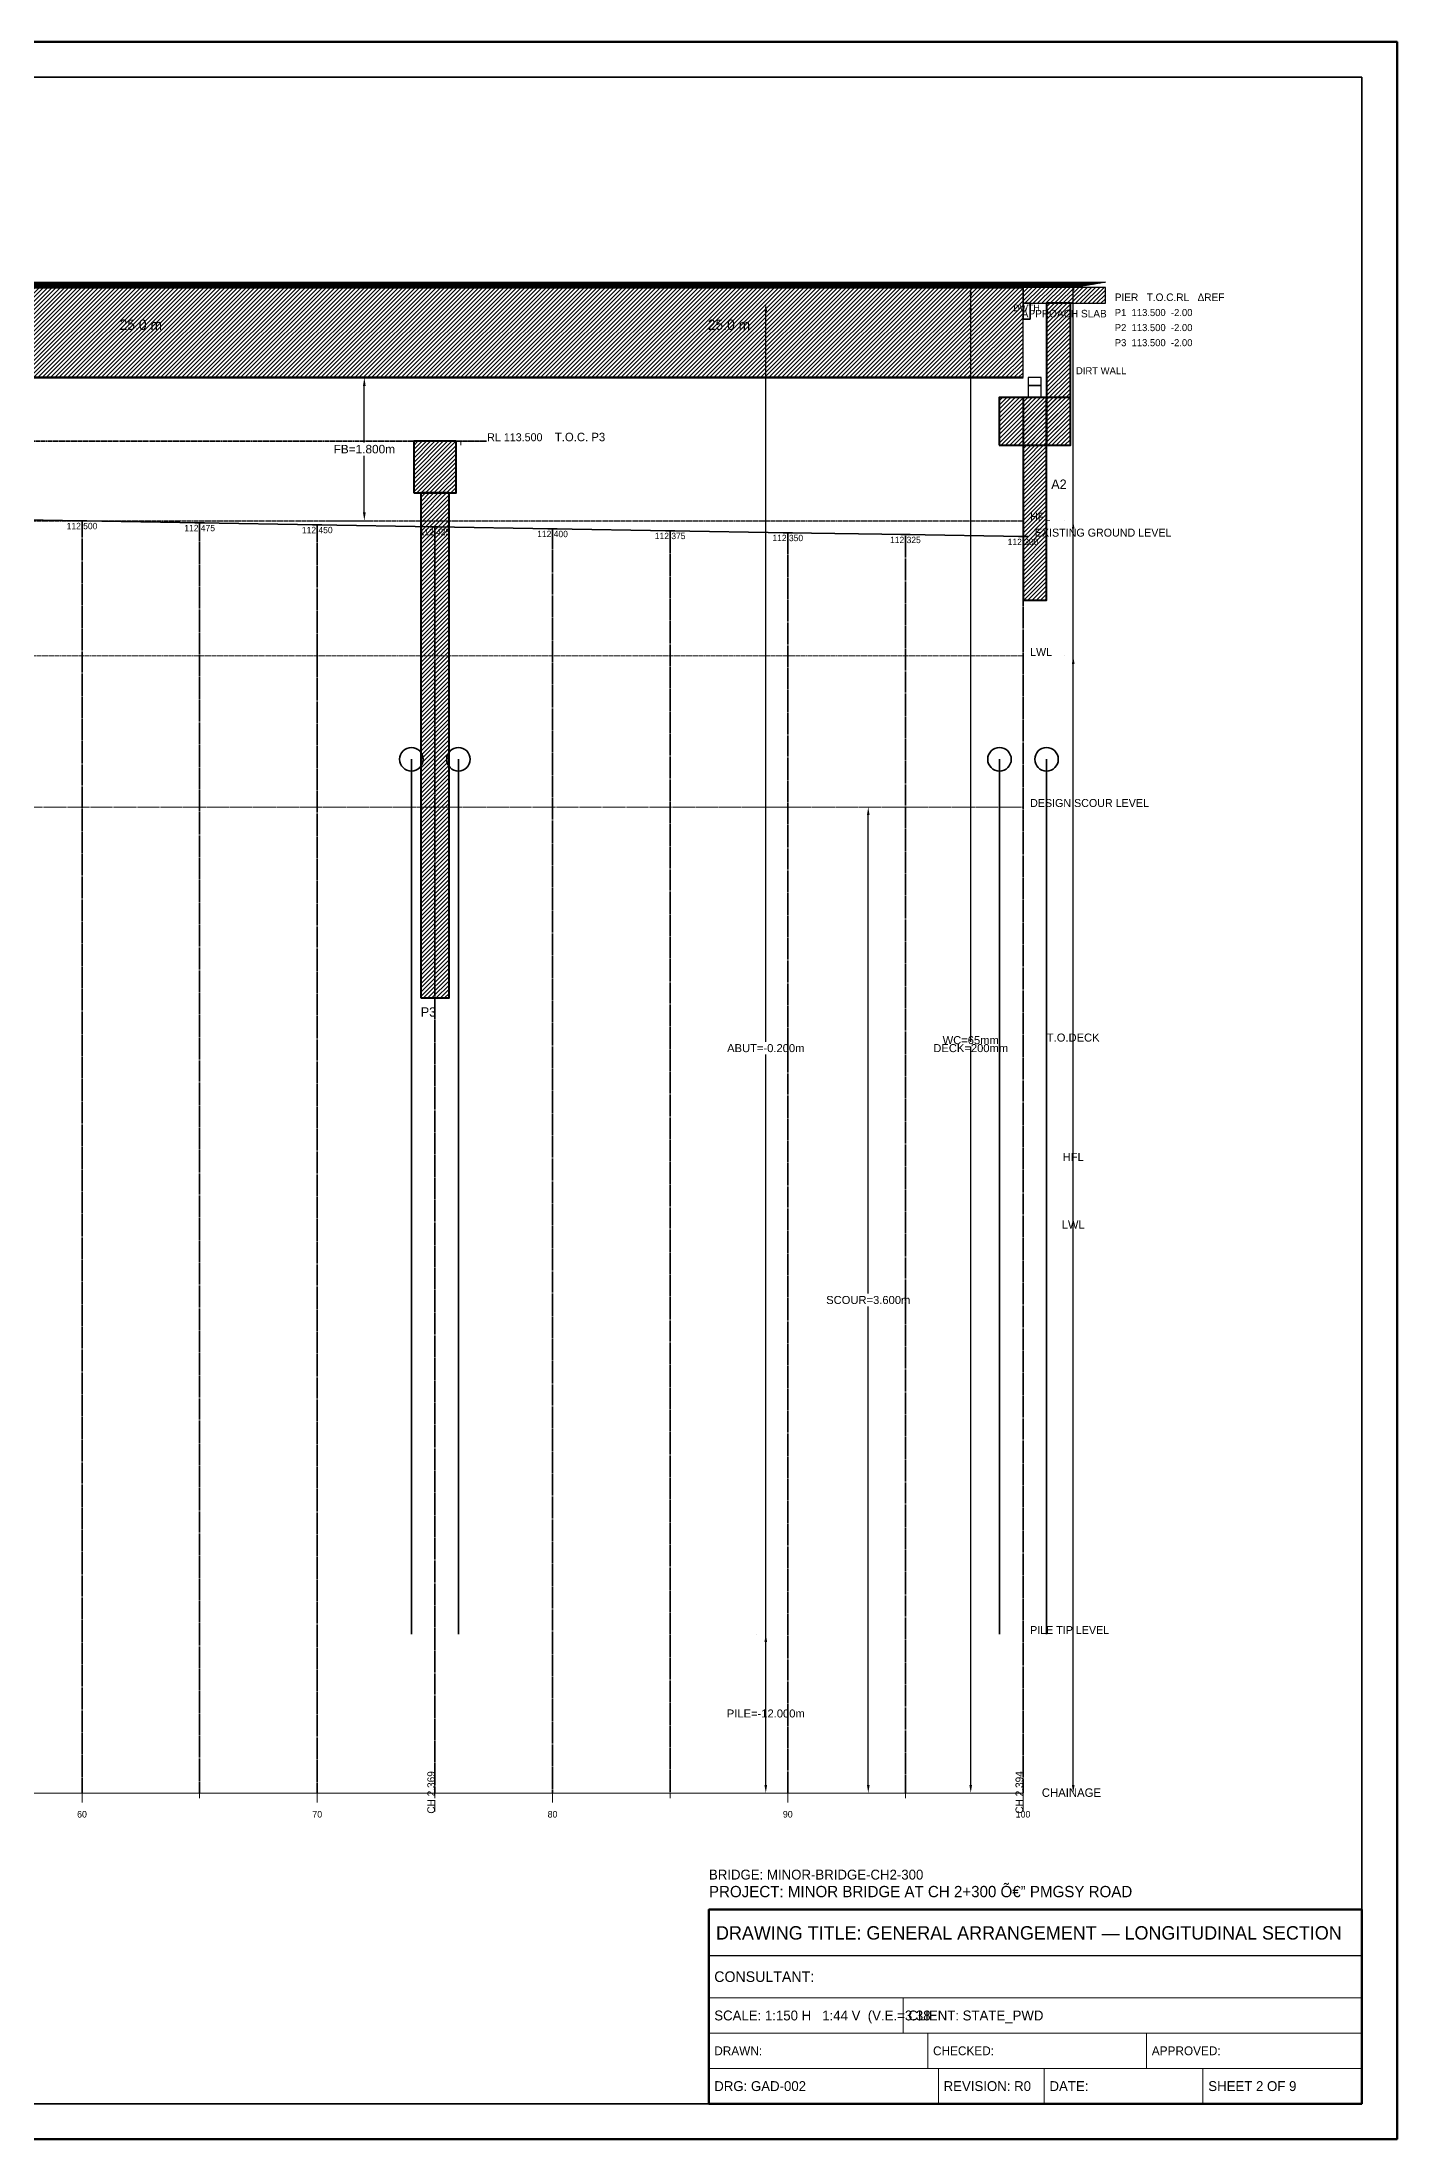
# Model space of a CAD drawing. Header units: metres. Extents: x 0 to 841, y 0 to 594.
# Drawn here: x 457 to 841, y 0 to 594 of the extents above; entities that cross this region are included whole.
import ezdxf
from ezdxf.enums import TextEntityAlignment as Align

# ---------------------------------------------------------------- set-up
doc = ezdxf.new("R2010")
doc.units = ezdxf.units.M
doc.linetypes.add('DASHED', pattern=[0.5, 0.375, -0.125])
doc.linetypes.add('DASHED2', pattern=[0.25, 0.1875, -0.0625])
for name, color, linetype, lineweight in [('ABUT-PROF', 4, 'Continuous', 50), ('BORDER-INNER', 7, 'Continuous', 35), ('BORDER-OUTER', 7, 'Continuous', 70), ('CIVIL-CHAINAGE', 7, 'Continuous', 18), ('CIVIL-GROUND', 3, 'Continuous', 35), ('CIVIL-HFL', 5, 'DASHED', 25), ('CIVIL-LWL', 4, 'DASHED', 18), ('CIVIL-ROAD', 7, 'Continuous', 25), ('CIVIL-SCOUR', 1, 'DASHED2', 18), ('DIM-CHAINAGE', 3, 'Continuous', 18), ('DIM-LEVEL', 3, 'Continuous', 18), ('DIM-LINEAR', 3, 'Continuous', 18), ('FOUND-PILE', 4, 'Continuous', 35), ('STRUC-HATCHING', 8, 'Continuous', 18), ('STRUC-SECTION', 2, 'Continuous', 35), ('SUB-ABUT', 3, 'Continuous', 35), ('SUB-BEARING', 5, 'Continuous', 25), ('SUB-DIRT-WALL', 3, 'Continuous', 35), ('SUB-PIER', 2, 'Continuous', 35), ('SUPER-DECK', 2, 'Continuous', 50), ('SUPER-WEARING', 8, 'Continuous', 25), ('TEXT-GENERAL', 7, 'Continuous', 18), ('TEXT-HEADER', 7, 'Continuous', 25), ('TEXT-LEVEL', 5, 'Continuous', 18), ('TEXT-SPEC', 7, 'Continuous', 13), ('TEXT-TITLE', 7, 'Continuous', 25), ('TITLEBLK-BOX', 7, 'Continuous', 50), ('TITLEBLK-TEXT', 7, 'Continuous', 18)]:
    doc.layers.add(name, color=color, linetype=linetype, lineweight=lineweight)
doc.styles.add('BRIDGE_STD', font='Arial.ttf')
doc.dimstyles.new('pmb100', dxfattribs={"dimtxt": 2.5, "dimasz": 0.9375, "dimexe": 2.5, "dimexo": 2.5, "dimtad": 0, "dimtih": 1, "dimdec": 0, "dimtxsty": 'BRIDGE_STD', "dimcen": 2.5, "dimazin": 3, "dimtfac": 1, "dimtmove": 0, "dimatfit": 3})

msp = doc.modelspace()

# ---------------------------------------------------------------- hatches: boundary and pattern name
at = {"layer": 'STRUC-HATCHING'}
h = msp.add_hatch(dxfattribs=at)
h.set_pattern_fill('ANSI31', scale=0.2666667)
h.paths.add_polyline_path([(68.33, 498.92), (735, 498.92), (735, 524.49), (68.33, 524.49)])
h = msp.add_hatch(dxfattribs=at)
h.set_pattern_fill('ANSI31', scale=0.2666667)
h.paths.add_polyline_path([(735, 519.98), (758.33, 519.98), (758.33, 524.49), (735, 524.49)])
h = msp.add_hatch(dxfattribs=at)
h.set_pattern_fill('ANSI31', scale=0.2666667)
h.paths.add_polyline_path([(741.67, 479.78), (748.42, 479.78), (748.42, 519.98), (741.67, 519.98)])
h = msp.add_hatch(dxfattribs=at)
h.set_pattern_fill('ANSI31', scale=0.2666667)
h.paths.add_polyline_path([(728.24, 479.78), (748.42, 479.78), (748.42, 493.29), (728.24, 493.29)])
h = msp.add_hatch(dxfattribs=at)
h.set_pattern_fill('ANSI31', scale=0.2666667)
h.paths.add_polyline_path([(735, 435.86), (741.67, 435.86), (741.67, 493.29), (735, 493.29)])
h = msp.add_hatch(dxfattribs=at)
h.set_pattern_fill('ANSI31', scale=0.2666667)
h.paths.add_polyline_path([(562.33, 466.26), (574.33, 466.26), (574.33, 480.9), (562.33, 480.9)])
h = msp.add_hatch(dxfattribs=at)
h.set_pattern_fill('ANSI31', scale=0.2666667)
h.paths.add_polyline_path([(564.33, 323.24), (572.33, 323.24), (572.33, 466.26), (564.33, 466.26)])
at = {"layer": 'SUPER-WEARING'}
h = msp.add_hatch(dxfattribs=at)
h.set_pattern_fill('SOLID')
h.paths.add_polyline_path([(45, 525.95), (758.33, 525.95), (749.67, 524.49), (53.67, 524.49)])

# ---------------------------------------------------------------- linework, layer by layer
at = {"layer": 'ABUT-PROF', "lineweight": 35}
msp.add_lwpolyline([(735, 515.48), (737, 515.48), (737, 519.98), (735, 519.98), (735, 515.48)], dxfattribs=at)
at = {"layer": 'BORDER-INNER'}
msp.add_lwpolyline([(10, 10), (831, 10), (831, 584), (10, 584), (10, 10)], dxfattribs=at)
at = {"layer": 'BORDER-OUTER'}
msp.add_lwpolyline([(0, 0), (841, 0), (841, 594), (0, 594), (0, 0)], dxfattribs=at)
at = {"layer": 'CIVIL-CHAINAGE'}
for p, q in [((45, 98), (735, 98)), ((468.33, 98), (468.33, 95.33)), ((501.67, 98), (501.67, 96.53)), ((535, 98), (535, 95.33)), ((568.33, 98), (568.33, 96.53)), ((568.33, 96), (568.33, 92.8)), ((601.67, 98), (601.67, 95.33)), ((635, 98), (635, 96.53)), ((668.33, 98), (668.33, 95.33)), ((701.67, 98), (701.67, 96.53)), ((735, 98), (735, 95.33)), ((735, 96), (735, 92.8))]:
    msp.add_line(p, q, dxfattribs=at)
at = {"layer": 'CIVIL-GROUND', "color": 3}
for p, q in [((467, 458.38), (469.67, 458.38)), ((500.33, 457.82), (503, 457.82)), ((533.67, 457.25), (536.33, 457.25)), ((567, 456.69), (569.67, 456.69)), ((600.33, 456.13), (603, 456.13)), ((633.67, 455.57), (636.33, 455.57)), ((667, 455), (669.67, 455)), ((700.33, 454.44), (703, 454.44)), ((733.67, 453.88), (736.33, 453.88))]:
    msp.add_line(p, q, dxfattribs=at)
at = {"layer": 'CIVIL-GROUND', "color": 8, "linetype": 'DASHED2'}
for p, q in [((468.33, 458.38), (468.33, 98)), ((501.67, 457.82), (501.67, 98)), ((535, 457.25), (535, 98)), ((568.33, 456.69), (568.33, 98)), ((601.67, 456.13), (601.67, 98)), ((635, 455.57), (635, 98)), ((668.33, 455), (668.33, 98)), ((701.67, 454.44), (701.67, 98)), ((735, 453.88), (735, 98))]:
    msp.add_line(p, q, dxfattribs=at)
at = {"layer": 'CIVIL-GROUND', "color": 3}
msp.add_lwpolyline([(68.33, 465.14), (101.67, 464.57), (135, 464.01), (168.33, 463.45), (201.67, 462.89), (235, 462.32), (268.33, 461.76), (301.67, 461.2), (335, 460.63), (368.33, 460.07), (401.67, 459.51), (435, 458.94), (468.33, 458.38), (501.67, 457.82), (535, 457.25), (568.33, 456.69), (601.67, 456.13), (635, 455.57), (668.33, 455), (701.67, 454.44), (735, 453.88)], dxfattribs=at)
at = {"layer": 'CIVIL-HFL', "color": 5}
msp.add_line((45, 458.38), (735, 458.38), dxfattribs=at)
at = {"layer": 'CIVIL-LWL', "color": 4}
msp.add_line((45, 420.09), (735, 420.09), dxfattribs=at)
at = {"layer": 'CIVIL-ROAD', "lineweight": 25}
msp.add_lwpolyline([(735, 519.98), (758.33, 519.98), (758.33, 524.49), (735, 524.49), (735, 519.98)], dxfattribs=at)
at = {"layer": 'CIVIL-SCOUR', "color": 1}
msp.add_line((45, 377.3), (735, 377.3), dxfattribs=at)
at = {"layer": 'DIM-LEVEL'}
for p, q in [((568.87, 480.9), (582.47, 480.9)), ((575.67, 480.9), (575.67, 479.77))]:
    msp.add_line(p, q, dxfattribs=at)
at = {"layer": 'FOUND-PILE', "lineweight": 35}
for p, q in [((561.67, 390.81), (561.67, 143.05)), ((575, 390.81), (575, 143.05)), ((728.33, 390.81), (728.33, 143.05)), ((741.67, 390.81), (741.67, 143.05))]:
    msp.add_line(p, q, dxfattribs=at)
at = {"layer": 'FOUND-PILE'}
for centre in [(561.67, 390.81), (575, 390.81), (728.33, 390.81), (741.67, 390.81)]:
    msp.add_circle(centre, 3.33, dxfattribs=at)
at = {"layer": 'STRUC-SECTION', "color": 8, "linetype": 'DASHED'}
msp.add_line((583, 480.9), (38.33, 480.9), dxfattribs=at)
at = {"layer": 'SUB-ABUT', "lineweight": 40}
for points in [[(728.24, 479.78), (748.42, 479.78), (748.42, 493.29), (728.24, 493.29), (728.24, 479.78)], [(735, 435.86), (741.67, 435.86), (741.67, 493.29), (735, 493.29), (735, 435.86)]]:
    msp.add_lwpolyline(points, dxfattribs=at)
at = {"layer": 'SUB-ABUT', "lineweight": 30}
msp.add_lwpolyline([(736.5, 493.29), (740.17, 493.29), (740.17, 496.67), (736.5, 496.67), (736.5, 493.29)], dxfattribs=at)
at = {"layer": 'SUB-BEARING', "lineweight": 30}
msp.add_lwpolyline([(736.5, 496.67), (740.17, 496.67), (740.17, 498.92), (736.5, 498.92), (736.5, 496.67)], dxfattribs=at)
at = {"layer": 'SUB-DIRT-WALL', "lineweight": 40}
msp.add_lwpolyline([(741.67, 479.78), (748.42, 479.78), (748.42, 519.98), (741.67, 519.98), (741.67, 479.78)], dxfattribs=at)
at = {"layer": 'SUB-PIER', "lineweight": 40}
for points in [[(562.33, 466.26), (574.33, 466.26), (574.33, 480.9), (562.33, 480.9), (562.33, 466.26)], [(564.33, 323.24), (572.33, 323.24), (572.33, 466.26), (564.33, 466.26), (564.33, 323.24)]]:
    msp.add_lwpolyline(points, dxfattribs=at)
at = {"layer": 'SUPER-DECK'}
for p, q in [((68.33, 524.49), (735, 524.49)), ((68.33, 498.92), (735, 498.92))]:
    msp.add_line(p, q, dxfattribs=at)
at = {"layer": 'SUPER-DECK', "lineweight": 25}
msp.add_line((735, 498.92), (735, 524.49), dxfattribs=at)
at = {"layer": 'SUPER-WEARING', "lineweight": 25}
msp.add_lwpolyline([(45, 525.95), (758.33, 525.95), (749.67, 524.49), (53.67, 524.49), (45, 525.95)], dxfattribs=at)
at = {"layer": 'TITLEBLK-BOX', "lineweight": 50}
msp.add_lwpolyline([(646, 10), (831, 10), (831, 65), (646, 65), (646, 10)], dxfattribs=at)
at = {"layer": 'TITLEBLK-BOX', "lineweight": 30}
msp.add_lwpolyline([(646, 52), (831, 52), (831, 65), (646, 65), (646, 52)], dxfattribs=at)
at = {"layer": 'TITLEBLK-BOX', "lineweight": 18}
for points in [[(646, 40), (831, 40), (831, 52), (646, 52), (646, 40)], [(646, 30), (701, 30), (701, 40), (646, 40), (646, 30)], [(701, 30), (831, 30), (831, 40), (701, 40), (701, 30)], [(646, 20), (708, 20), (708, 30), (646, 30), (646, 20)], [(708, 20), (770, 20), (770, 30), (708, 30), (708, 20)], [(770, 20), (831, 20), (831, 30), (770, 30), (770, 20)], [(646, 10), (711, 10), (711, 20), (646, 20), (646, 10)], [(711, 10), (741, 10), (741, 20), (711, 20), (711, 10)], [(741, 10), (786, 10), (786, 20), (741, 20), (741, 10)], [(786, 10), (831, 10), (831, 20), (786, 20), (786, 10)]]:
    msp.add_lwpolyline(points, dxfattribs=at)

# ---------------------------------------------------------------- texts
at = {"layer": 'CIVIL-GROUND', "color": 3}
msp.add_text('EXISTING GROUND LEVEL', height=2.2667, dxfattribs=at).set_placement((738.33, 453.88))
at = {"layer": 'CIVIL-HFL', "color": 5}
msp.add_text('HFL', height=2.267, dxfattribs=at).set_placement((737, 458.38))
at = {"layer": 'CIVIL-LWL', "color": 4}
msp.add_text('LWL', height=2.267, dxfattribs=at).set_placement((737, 420.09))
at = {"layer": 'CIVIL-SCOUR', "color": 1}
msp.add_text('DESIGN SCOUR LEVEL', height=2.2667, dxfattribs=at).set_placement((737, 377.3))
at = {"layer": 'DIM-CHAINAGE'}
for s, p in [('CH 2.369', (568.33, 92.16)), ('CH 2.394', (735, 92.16))]:
    msp.add_text(s, height=2.133, rotation=90, dxfattribs=at).set_placement(p)
at = {"layer": 'TEXT-GENERAL'}
for p in [(485, 512.44), (651.67, 512.44)]:
    msp.add_text('25.0 m', height=2.933, dxfattribs=at).set_placement(p, align=Align.CENTER)
for s, height, p in [('A2', 2.667, (743, 467.39)), ('P3', 2.667, (564.33, 317.9)), ('PILE TIP LEVEL', 2.2667, (737, 143.05))]:
    msp.add_text(s, height=height, dxfattribs=at).set_placement(p)
at = {"layer": 'TEXT-HEADER'}
for s, height, p in [('PIER   T.O.C.RL   ΔREF', 2.1333, (761, 520.62)), ('T.O.C. P3', 2.4, (602.33, 480.9))]:
    msp.add_text(s, height=height, dxfattribs=at).set_placement(p)
at = {"layer": 'TEXT-LEVEL'}
for s, height, p in [('RL 113.500', 2.267, (583.15, 480.9)), ('CHAINAGE', 2.4, (740.33, 96.93))]:
    msp.add_text(s, height=height, dxfattribs=at).set_placement(p)
at = {"layer": 'TEXT-LEVEL', "color": 8}
for s, p in [('112.500', (468.33, 455.98)), ('112.475', (501.67, 455.42)), ('112.450', (535, 454.85)), ('112.425', (568.33, 454.29)), ('112.400', (601.67, 453.73)), ('112.375', (635, 453.17)), ('112.350', (668.33, 452.6)), ('112.325', (701.67, 452.04)), ('112.300', (735, 451.48))]:
    msp.add_text(s, height=1.8, dxfattribs=at).set_placement(p, align=Align.CENTER)
at = {"layer": 'TEXT-LEVEL'}
for s, p in [('60', (468.33, 91.07)), ('70', (535, 91.07)), ('80', (601.67, 91.07)), ('90', (668.33, 91.07)), ('100', (735, 91.07))]:
    msp.add_text(s, height=1.867, dxfattribs=at).set_placement(p, align=Align.CENTER)
at = {"layer": 'TEXT-SPEC', "color": 4}
msp.add_text('DWTH', height=1.867, dxfattribs=at).set_placement((736, 517.73), align=Align.CENTER)
at = {"layer": 'TEXT-SPEC'}
msp.add_text('APPROACH SLAB', height=2.1333, dxfattribs=at).set_placement((746.67, 515.98), align=Align.CENTER)
at = {"layer": 'TEXT-SPEC', "color": 8}
for s, p in [('P1  113.500  -2.00', (761, 516.35)), ('P2  113.500  -2.00', (761, 512.09)), ('P3  113.500  -2.00', (761, 507.82))]:
    msp.add_text(s, height=2, dxfattribs=at).set_placement(p)
at = {"layer": 'TEXT-SPEC'}
msp.add_text('DIRT WALL', height=2, dxfattribs=at).set_placement((750.02, 499.88))
at = {"layer": 'TEXT-TITLE'}
for s, height, p in [('PROJECT: MINOR BRIDGE AT CH 2+300 â€” PMGSY ROAD', 3.2, (646, 68.5)), ('DRAWING TITLE: GENERAL ARRANGEMENT — LONGITUDINAL SECTION', 3.8, (648, 56.5))]:
    msp.add_text(s, height=height, dxfattribs=at).set_placement(p)
at = {"layer": 'TITLEBLK-TEXT'}
for s, height, p in [('BRIDGE: MINOR-BRIDGE-CH2-300', 2.8, (646, 73.5)), ('CONSULTANT: ', 3, (647.5, 44.5)), ('SCALE: 1:150 H   1:44 V  (V.E.=3.38', 2.8, (647.5, 33.6)), ('CLIENT: STATE_PWD', 2.8, (702.5, 33.6)), ('DRAWN: ', 2.5, (647.5, 23.75)), ('CHECKED: ', 2.5, (709.5, 23.75)), ('APPROVED: ', 2.5, (771.5, 23.75)), ('DRG: GAD-002', 2.8, (647.5, 13.6)), ('REVISION: R0', 2.8, (712.5, 13.6)), ('DATE: ', 2.8, (742.5, 13.6)), ('SHEET 2 OF 9', 2.8, (787.5, 13.6))]:
    msp.add_text(s, height=height, dxfattribs=at).set_placement(p)

# ---------------------------------------------------------------- dimensions: what is measured, and where the dimension line sits
at = {"layer": 'DIM-LINEAR'}
for base, p1, p2, text, override in [((720.18, 98), (720.18, 98), (720.18, 524.49), 'WC=65mm', {"dimtxt": 2.266667, "dimasz": 2.266667, "dimgap": 0.906667, "dimclrt": 3}), ((749.22, 98), (749.22, 98), (749.22, 525.95), 'T.O.DECK', {"dimtxt": 2.266667, "dimasz": 2.266667, "dimgap": 0.906667, "dimclrt": 3}), ((662.1, 98), (662.1, 98), (662.1, 519.98), 'ABUT=-0.200m', {"dimtxt": 2.266667, "dimasz": 2.266667, "dimgap": 0.906667, "dimclrt": 3}), ((720.18, 98), (720.18, 98), (720.18, 519.98), 'DECK=200mm', {"dimtxt": 2.266667, "dimasz": 2.266667, "dimgap": 0.906667, "dimclrt": 3}), ((548.33, 458.38), (535, 458.38), (535, 498.92), 'FB=1.800m', {"dimtxt": 2.4, "dimasz": 2.4, "dimgap": 0.96, "dimclrt": 3}), ((749.22, 98), (749.22, 98), (749.22, 458.38), 'HFL', {"dimtxt": 2.266667, "dimasz": 2.266667, "dimgap": 0.906667, "dimclrt": 3}), ((749.22, 98), (749.22, 98), (749.22, 420.09), 'LWL', {"dimtxt": 2.266667, "dimasz": 2.266667, "dimgap": 0.906667, "dimclrt": 3}), ((691.14, 98), (691.14, 98), (691.14, 377.3), 'SCOUR=3.600m', {"dimtxt": 2.266667, "dimasz": 2.266667, "dimgap": 0.906667, "dimclrt": 3}), ((662.1, 98), (662.1, 98), (662.1, 143.05), 'PILE=-12.000m', {"dimtxt": 2.266667, "dimasz": 2.266667, "dimgap": 0.906667, "dimclrt": 3})]:
    msp.add_linear_dim(base=base, p1=p1, p2=p2, angle=90, text=text, dimstyle='pmb100', override=override, dxfattribs=at).render()

doc.saveas('drawing.dxf')
